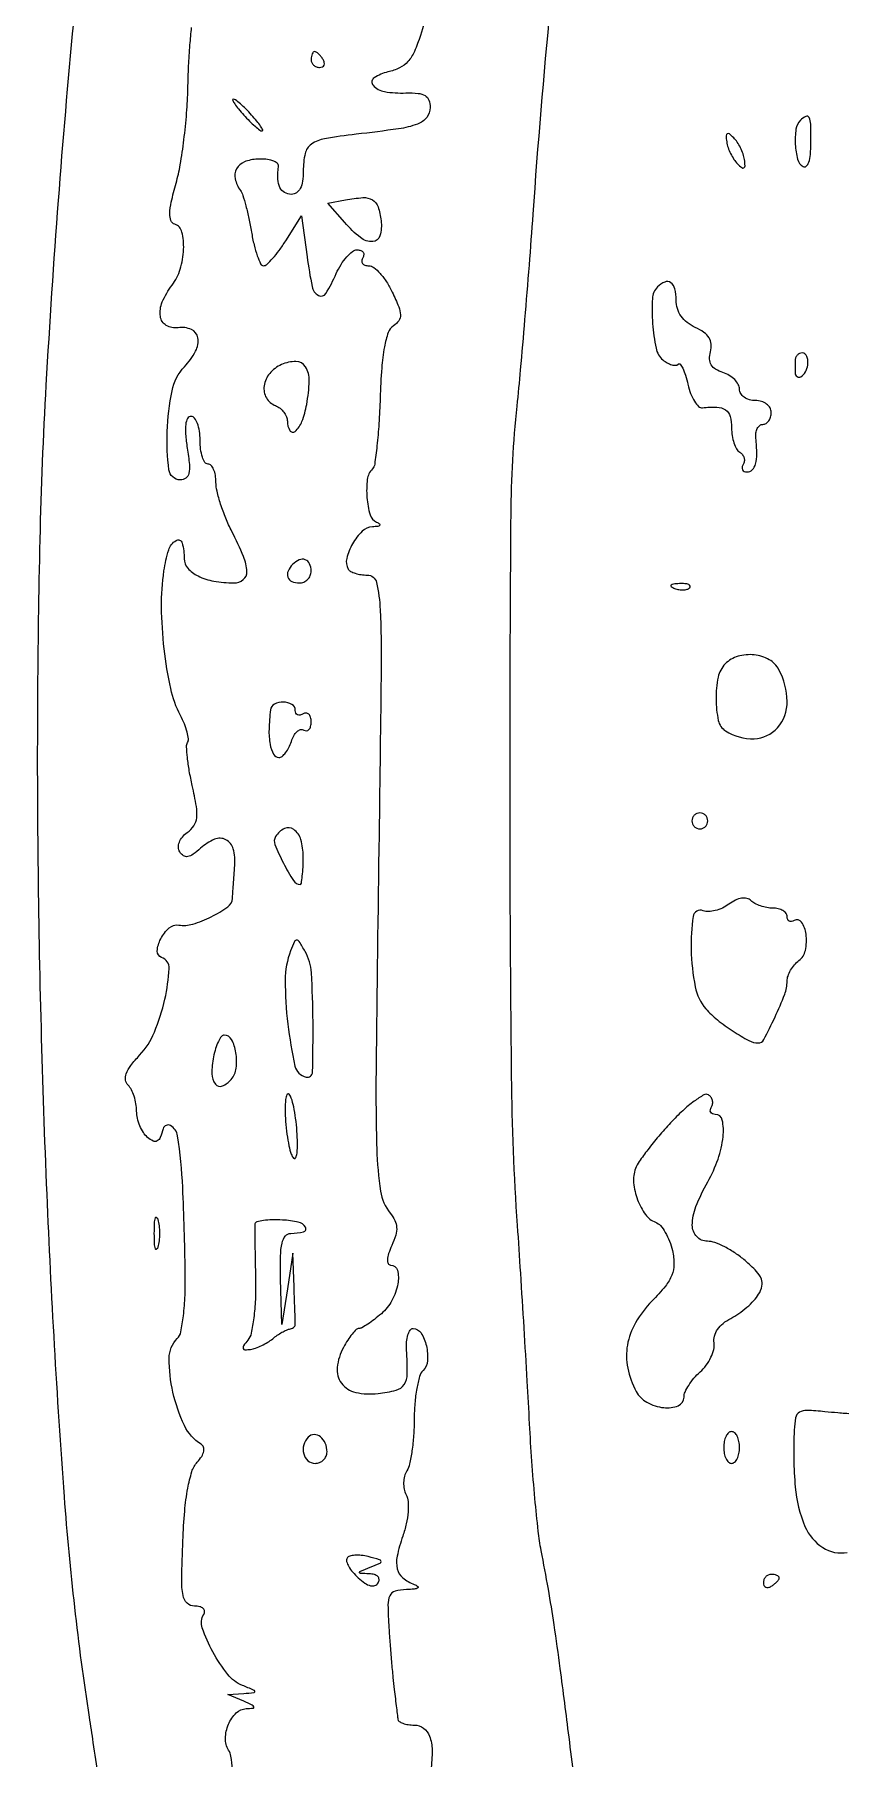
# Model space of a CAD drawing. Extents: x 0 to 5034, y 0 to 2560.
# Drawn here: x 1661.1 to 1762.7, y 1386.8 to 1604.2 of the extents above; entities that cross this region are included whole.
import ezdxf

# ---------------------------------------------------------------- set-up
doc = ezdxf.new("R2010")
doc.units = 0

msp = doc.modelspace()

# ---------------------------------------------------------------- linework, layer by layer
for points in [[(1710.662772, 1607.511303, -0.02572), (1709.765226, 1604.012141, -0.028431), (1709.011389, 1602.00554, -0.078464), (1708.195308, 1600.740207, -0.096834), (1707.140333, 1599.94103, -0.05983), (1705.666389, 1599.426727, 0.094037), (1703.938488, 1598.688582, 0.450211), (1703.812823, 1597.752801, 0.17751), (1705.256437, 1596.951225, 0.046016), (1707.953502, 1596.779615, -0.028761), (1709.477641, 1596.735278, -0.11392), (1710.363404, 1596.448171, -0.171353), (1710.835642, 1595.877248, -0.088144), (1711, 1594.952169, -0.166926), (1710.566303, 1593.689295, -0.141366), (1709.419096, 1592.855795, -0.051822), (1707.019239, 1592.258581, -0.006412), (1701.66707, 1591.57232, 0.013173), (1697.694456, 1591.008246, 0.11038), (1696.026176, 1590.327825, 0.188974), (1695.240692, 1589.154988, 0.054197), (1695, 1586.940983, -0.034849), (1694.910051, 1585.651999, -0.083267), (1694.622492, 1584.740164, -0.12588), (1694.146065, 1584.199239, -0.150693), (1693.5, 1584, -0.128634), (1692.628666, 1584.227938, -0.158318), (1692.061763, 1584.842546, -0.101076), (1691.810537, 1585.917707, -0.034142), (1691.875466, 1587.532757, 0.258837), (1691.713207, 1587.918557, 0.083264), (1691.148836, 1588.226857, 0.058709), (1690.287123, 1588.416431, 0.035768), (1689.243949, 1588.445396, 0.084763), (1687.586076, 1588.087056, 0.173272), (1686.603158, 1587.216011, 0.183885), (1686.427848, 1585.961319, 0.096471), (1687.075583, 1584.5, -0.075368), (1687.387383, 1583.869282, -0.012051), (1687.774656, 1582.545313, -0.013102), (1688.155263, 1580.950474, -0.011152), (1688.474833, 1579.25, 0.017503), (1688.802391, 1577.621264, 0.02724), (1689.208971, 1576.248437, 0.025629), (1689.634337, 1575.224257, 0.289153), (1689.989696, 1575, 0.191001), (1690.414369, 1575.168368, 0.021786), (1691.147797, 1575.921232, 0.02384), (1691.969347, 1576.934915, 0.017245), (1692.789241, 1578.136109), (1694.774885, 1581.272218), (1695.48128, 1576.136109, 0.015606), (1696.121049, 1572.361284, 0.21462), (1696.910736, 1571.259627, 0.408037), (1697.851895, 1571.498725, 0.032627), (1699.160294, 1574, -0.034125), (1699.765321, 1575.148257, -0.04228), (1700.484397, 1576.11875, -0.047617), (1701.206646, 1576.796261, -0.166074), (1701.803128, 1577, -0.081788), (1702.259189, 1576.924897, -0.160288), (1702.550233, 1576.70625, -0.182884), (1702.632243, 1576.380801, -0.110106), (1702.5, 1576, 0.116904), (1702.373556, 1575.619493, 0.185912), (1702.467069, 1575.29375, 0.154938), (1702.776576, 1575.074569, 0.077341), (1703.255771, 1575, -0.168778), (1703.890765, 1574.779369, -0.043609), (1704.691027, 1574.024871, -0.039336), (1705.505655, 1572.951118, -0.031367), (1706.212577, 1571.680412, -0.014398), (1707.036496, 1569.816318, -0.087264), (1707.2592, 1568.788095, -0.166362), (1707.044614, 1568.070294, -0.092603), (1706.379307, 1567.430412, 0.165514), (1705.711836, 1566.573045, 0.037776), (1705.236064, 1564.769562, 0.0275), (1704.894978, 1562.107378, 0.009926), (1704.69436, 1558.296174, -0.007821), (1704.539663, 1555.10112, -0.011404), (1704.295209, 1552.292826, -0.00706), (1704.00616, 1549.969108, -0.16331), (1703.712841, 1549.379508, 0.16892), (1703.075781, 1548.063105, 0.048998), (1703.034314, 1545.774853, 0.048547), (1703.426166, 1543.58183, 0.232413), (1704.25, 1542.662281, -0.057265), (1704.63284, 1542.454161, -0.452003), (1704.652322, 1542.276829, -0.176906), (1704.385418, 1542.137539, -0.021637), (1703.717776, 1542.078947, 0.185196), (1702.435363, 1541.520791, 0.068966), (1701.215666, 1539.937256, 0.069359), (1700.479647, 1538.095133, 0.195892), (1700.67643, 1536.75, 0.140075), (1700.97992, 1536.461368, 0.044609), (1701.561693, 1536.220313, 0.040516), (1702.290422, 1536.055314, 0.035434), (1703.069968, 1536, -0.351029), (1704.237068, 1535.065475, -0.043783), (1704.698453, 1531.614831, -0.014031), (1704.822209, 1524.483315, -0.000862), (1704.558207, 1503.25, 0.00067), (1704.180947, 1473.816893, 0.010267), (1704.273027, 1463.651658, 0.028713), (1704.739577, 1458.302657, 0.137943), (1705.970592, 1455.535435, -0.060032), (1706.555179, 1454.629004, -0.101408), (1706.778676, 1453.756488, -0.085759), (1706.656685, 1452.765326, -0.033503), (1706.168461, 1451.470386, 0.025628), (1705.76374, 1450.446053, 0.066496), (1705.612431, 1449.668688, 0.132815), (1705.711711, 1449.190337, 0.282707), (1706.021439, 1449, -0.341857), (1706.873805, 1448.340106, -0.111054), (1706.928199, 1446.640186, -0.076602), (1706.174289, 1444.523206, -0.090576), (1704.84699, 1442.867295, -0.014389), (1703.972942, 1442.152246, -0.018456), (1703.127262, 1441.548518, -0.016518), (1702.397042, 1441.100765, -0.129979), (1702.01597, 1441, 0.195424), (1701.67877, 1440.862973, 0.027911), (1701.163751, 1440.302344, 0.028288), (1700.603198, 1439.534585, 0.020677), (1700.066898, 1438.625, 0.095162), (1699.278788, 1436.092016, 0.191069), (1699.820003, 1434.1032, 0.179493), (1701.618912, 1432.944286, 0.083524), (1704.431969, 1432.802265, 0.03325), (1706.726333, 1433.226155, 0.186585), (1707.72499, 1433.936238, 0.145517), (1708.121027, 1435.24066, 0.017903), (1708.030596, 1438.25, -0.034785), (1708.034494, 1439.303465, -0.054746), (1708.198626, 1440.192188, -0.073775), (1708.484267, 1440.800045, -0.251144), (1708.857246, 1441, -0.25994), (1709.848028, 1440.447587, -0.08102), (1710.521937, 1438.816765, -0.075718), (1710.669957, 1436.947627, -0.180233), (1710.099337, 1435.699337, 0.128425), (1709.67163, 1434.96927, 0.023799), (1709.318432, 1433.439493, 0.024128), (1709.071196, 1431.564009, 0.01995), (1708.984687, 1429.55, -0.016389), (1708.911631, 1427.510601, -0.018414), (1708.705117, 1425.55864, -0.017981), (1708.410318, 1423.921765, -0.087711), (1708.054463, 1423.053882, 0.078389), (1707.765074, 1422.383727, 0.056214), (1707.651945, 1421.574332, 0.05581), (1707.721876, 1420.753078, 0.07387), (1707.974597, 1420.047467, -0.105053), (1708.22618, 1419.179292, -0.038516), (1708.22069, 1417.895027, -0.034573), (1707.992883, 1416.391654, -0.027912), (1707.548804, 1414.819633, 0.028617), (1706.837386, 1412.287625, 0.113127), (1706.851219, 1410.680229, 0.164072), (1707.544759, 1409.571921, 0.080844), (1709, 1408.728891, -0.069471), (1709.438784, 1408.487787, -0.522157), (1709.432279, 1408.28953, -0.121889), (1709.003028, 1408.141069, -0.014819), (1708, 1408.080044, 0.057254), (1706.574582, 1407.871149, 0.224614), (1705.91362, 1407.3124, 0.112699), (1705.677843, 1406.164951, 0.010434), (1705.802217, 1403.251096, 0.003137), (1705.94475, 1401.212344, 0.002498), (1706.123329, 1399.014385, 0.002525), (1706.309229, 1396.979776, 0.006353), (1706.470975, 1395.5, -0.000312), (1706.617271, 1394.296398, -0.000371), (1706.75371, 1393.160937, -0.00032), (1706.867458, 1392.203132, -0.002416), (1706.918758, 1391.75, 0.219168), (1707.091148, 1391.46203, 0.063583), (1707.563635, 1391.220313, 0.05101), (1708.22823, 1391.054894, 0.035519), (1709, 1391, -0.161083), (1710.165341, 1390.614565, -0.145707), (1710.928043, 1389.595661, -0.087621), (1711.242681, 1387.850749, -0.031619), (1711.091962, 1385.325407, 0.127214)], [(1729.155982, 1384.488657, -0.002201), (1728.507773, 1389.477802, 0.001272), (1727.4006, 1398.125172, 0.004539), (1726.627753, 1403.650759, 0.006319), (1725.899997, 1408.14091, 0.004931), (1724.999812, 1413, -0.020421), (1724.622334, 1415.460862, -0.004947), (1724.205324, 1419.55625, -0.005067), (1723.820786, 1424.267189, -0.005019), (1723.530422, 1429, 0.001544), (1723.238382, 1434.370619, 0.000797), (1722.841598, 1441.0875, 0.000792), (1722.411604, 1447.993823, 0.0012), (1722.013635, 1454, -0.014453), (1721.268096, 1472.789376, -0.002562), (1721.069811, 1508.017816, -0.002013), (1721.195166, 1543.610101, -0.024178), (1721.96161, 1557.308421, 0.003768), (1722.404, 1561.868837, 0.001451), (1722.952067, 1568.206224, 0.001436), (1723.506847, 1575.08364, 0.001771), (1723.983033, 1581.5, -0.006401), (1726.169754, 1607.678054, -0.00962)], [(1666.028646, 1605.648869, 0.004812), (1664.11103, 1583.2268, 0.004855), (1662.573651, 1559.960302, 0.008286), (1661.8007, 1540.5, 0.008532), (1661.554708, 1499.924029, 0.007694), (1662.662968, 1457.938304, 0.007912), (1664.862683, 1419.792529, 0.019642), (1668.008372, 1392, 0.000228), (1668.498089, 1388.812371, 0.000092), (1669.167765, 1384.471875, 0.000091), (1669.889616, 1379.804591, 0.000116)], [(1686.091085, 1385.436573, 0.014352), (1685.881321, 1387.079848, 0.099807), (1685.60131, 1387.836077, -0.145965), (1685.198079, 1389.329645, -0.093851), (1685.58073, 1391.095916, -0.099112), (1686.553127, 1392.523138, -0.18543), (1687.817388, 1393.070285, 0.016433), (1688.673595, 1393.134286, 0.480683), (1688.776373, 1393.295636, 0.204456), (1688.575442, 1393.51911, 0.007314), (1687.5, 1394), (1685.5, 1394.859429), (1687.5, 1394.993101, 0.00532), (1688.786035, 1395.092808, 0.438764), (1688.895002, 1395.234424, 0.256242), (1688.747947, 1395.418979, 0.003292), (1687.325454, 1396.00325, -0.130659), (1685.488143, 1397.379763, -0.042684), (1683.609295, 1400.231009, -0.040747), (1682.280753, 1403.239195, -0.225722), (1682.468931, 1404.949729, 0.155839), (1682.569066, 1405.351286, 0.195243), (1682.403349, 1405.693957, 0.127672), (1681.963046, 1405.923602, 0.057081), (1681.309017, 1405.997651, -0.193656), (1680.365625, 1406.375852, -0.158685), (1679.848452, 1407.340344, -0.049254), (1679.685588, 1409.397027, -0.005124), (1679.829476, 1414.247651, -0.011336), (1680.063272, 1417.979096, -0.024013), (1680.448045, 1420.849334, -0.029908), (1680.966317, 1422.957338, -0.108408), (1681.644618, 1424.150723, 0.040974), (1682.19972, 1424.879531, 0.089992), (1682.464885, 1425.525503, 0.138314), (1682.431129, 1426.045168, 0.171006), (1682.128467, 1426.420603, -0.144906), (1680.028382, 1428.770052, -0.05494), (1678.580589, 1432.971703, -0.055133), (1678.10029, 1437.24557, -0.199369), (1679.124579, 1439.724579, 0.148344), (1679.575624, 1440.568457, 0.019449), (1679.898163, 1442.600351, 0.020369), (1680.099603, 1445.184327, 0.013304), (1680.130889, 1448.174579, 0.006954), (1679.811771, 1458.790549, 0.027475), (1679.166786, 1465.291157, 0.228135), (1678.279916, 1466.580769, 0.49383), (1677.338194, 1466.185255, -0.029105), (1676.982062, 1465.088492, -0.175148), (1676.593651, 1464.644697, -0.246252), (1676.096839, 1464.633677, -0.058067), (1675.377857, 1465.101369, -0.076934), (1674.849989, 1465.697783, -0.044447), (1674.404746, 1466.548637, -0.043178), (1674.101661, 1467.504782, -0.055222), (1674, 1468.422445, 0.043212), (1673.921006, 1469.334778, 0.036467), (1673.685271, 1470.275072, 0.038005), (1673.339677, 1471.105147, 0.078891), (1672.928583, 1471.671417, -0.164126), (1672.603347, 1472.327784, -0.125738), (1672.696207, 1473.128422, -0.072424), (1673.263872, 1474.142732, -0.023151), (1674.381606, 1475.466751, 0.088278), (1676.234351, 1478.348976, 0.043518), (1677.560056, 1482.512939, 0.041693), (1678.098298, 1486.391046, 0.337955), (1677.151833, 1487.782722, -0.341215), (1676.605066, 1488.59688, -0.10486), (1677.034438, 1490.117407, -0.087088), (1678.116469, 1491.517612, -0.228419), (1679.302226, 1491.871475, 0.113822), (1681.065614, 1491.990773, 0.041325), (1683.411229, 1492.919002, 0.038777), (1685.480104, 1494.150547, 0.226956), (1686.081242, 1495.225249, -0.001145), (1686.1259, 1495.90157, -0.000315), (1686.199341, 1496.966476, -0.000318), (1686.284099, 1498.173242, -0.000332), (1686.369199, 1499.362753, 0.079925), (1686.183746, 1501.478561, 0.216502), (1685.265962, 1502.629041, 0.221992), (1683.816278, 1502.678514, 0.083387), (1682.062032, 1501.556138, -0.027403), (1681.115816, 1500.789761, -0.112556), (1680.440991, 1500.503007, -0.191592), (1679.909627, 1500.611248, -0.109857), (1679.446502, 1501.086561, -0.132173), (1679.275943, 1501.656552, -0.098184), (1679.386198, 1502.307393, -0.08266), (1679.767945, 1502.96118, -0.061573), (1680.377775, 1503.534285, 0.085329), (1681.210009, 1504.393965, 0.123657), (1681.57352, 1505.381012, 0.069091), (1681.528381, 1506.829004, 0.012835), (1681.011736, 1509.447631, -0.012025), (1680.643888, 1511.296319, -0.016456), (1680.407991, 1512.976891, -0.013226), (1680.296625, 1514.364299, -0.152982), (1680.430008, 1514.886751, 0.173251), (1680.527296, 1515.34213, 0.031855), (1680.357, 1516.198448, 0.030873), (1680.016194, 1517.220959, 0.023787), (1679.524792, 1518.289575, -0.066448), (1678.301716, 1521.68356, -0.024955), (1677.478416, 1526.680962, -0.025098), (1677.142254, 1531.993445, -0.040487), (1677.449715, 1536.513245, -0.036432), (1678.049855, 1539.175959, -0.185013), (1678.965992, 1540.355404, -0.497157), (1679.729282, 1540.052095, -0.067557), (1680, 1538.057614, 0.183339), (1680.456265, 1536.855117, 0.098385), (1681.738218, 1535.881867, 0.070759), (1683.732015, 1535.238933, 0.040736), (1686.25, 1535.013655, 0.172982), (1687.438791, 1535.427194, 0.237303), (1687.900516, 1536.440742, 0.090845), (1687.479469, 1538.326126, 0.017645), (1686, 1541.5, -0.020809), (1685.234438, 1543.169849, -0.019191), (1684.5875, 1544.942801, -0.019593), (1684.134081, 1546.566442, -0.058351), (1684, 1547.711442, 0.041769), (1683.926676, 1548.587636, 0.06132), (1683.70625, 1549.327736, 0.080582), (1683.382444, 1549.82985, 0.212413), (1683, 1550, -0.254951), (1682.615738, 1550.209557, -0.06271), (1682.29375, 1550.88125, -0.048861), (1682.072766, 1551.850749, -0.031626), (1682, 1553, 0.035775), (1681.917686, 1554.148985, 0.054191), (1681.668706, 1555.11875, 0.070884), (1681.304526, 1555.783604, 0.236292), (1680.872192, 1556, 0.271461), (1680.423208, 1555.736844, 0.097572), (1680.183984, 1555.00511, 0.052431), (1680.163527, 1553.778746, 0.017621), (1680.384009, 1552, -0.014421), (1680.654249, 1549.9285, -0.079057), (1680.590289, 1548.805684, -0.18466), (1680.210613, 1548.226041, -0.157713), (1679.511818, 1548, -0.377572), (1678.070231, 1549.269602, -0.040788), (1677.852731, 1554.081505, -0.041658), (1678.473554, 1559.246329, -0.137642), (1680.030671, 1562.263296, 0.06476), (1681.431278, 1564.222346, 0.164835), (1681.713918, 1565.923818, 0.256775), (1680.897438, 1566.965457, 0.136582), (1679.22535, 1567.187142, -0.169389), (1677.743155, 1567.481305, -0.22868), (1676.994192, 1568.600731, -0.136659), (1677.237032, 1570.435275, -0.061156), (1678.468197, 1572.55887, 0.088215), (1679.493013, 1574.568461, 0.062618), (1679.923334, 1577.067249, 0.070075), (1679.716978, 1579.245489, 0.259253), (1678.817112, 1580.227629, -0.221845), (1678.33124, 1580.687921, -0.101815), (1678.177677, 1581.567331, -0.049188), (1678.36552, 1583.022805, -0.011587), (1678.972681, 1585.402425, 0.02594), (1679.497601, 1587.737482, 0.011313), (1679.961939, 1590.881473, 0.01116), (1680.30574, 1594.250761, 0.014616), (1680.460833, 1597.341462, -0.006561), (1680.55789, 1600.192384, -0.008173), (1680.726098, 1602.837804, -0.006817), (1680.933182, 1605.046619, -0.060143)], [(1764.22959, 1430.214214, -0.003787), (1762.392473, 1430.354461, -0.005267), (1760.75, 1430.509808, 0.015979), (1758.494881, 1430.674451, 0.145789), (1757.551021, 1430.434838, 0.211683), (1757.072599, 1429.758189, 0.038863), (1756.884119, 1428.202192, 0.030548), (1757.015552, 1420.988807, 0.082702), (1758.249705, 1416.038433, 0.146949), (1760.496097, 1413.377709, 0.194059), (1763.579391, 1412.770426, -0.044032)]]:
    msp.add_lwpolyline(points, format="xyb")
for points in [[(1696, 1601, 0.105053), (1696.081062, 1600.618444, 0.099167), (1696.311086, 1600.29375, 0.09642), (1696.654762, 1600.076123, 0.093332), (1697.059017, 1600, 0.108972), (1697.413961, 1600.078288, 0.182303), (1697.6254, 1600.29375, 0.161196), (1697.656512, 1600.6179, 0.082592), (1697.5, 1601, 0.029505), (1697.231006, 1601.382774, 0.035638), (1696.933975, 1601.70625, 0.038439), (1696.65171, 1601.934461, 0.151918), (1696.440983, 1602, 0.210953), (1696.272352, 1601.92554, 0.081139), (1696.129539, 1601.70625, 0.061769), (1696.032345, 1601.382849, 0.042167)], [(1687.5, 1594, 0.012769), (1688.229731, 1593.233916, 0.017642), (1688.92517, 1592.5875, 0.014322), (1689.525997, 1592.096686, 0.165568), (1689.809975, 1592, 0.549874), (1689.889734, 1592.12573, 0.034935), (1689.63142, 1592.5875, 0.02599), (1689.159597, 1593.232121, 0.012939), (1688.5, 1594, 0.012769), (1687.770269, 1594.766084, 0.017642), (1687.07483, 1595.4125, 0.014322), (1686.474003, 1595.903314, 0.165568), (1686.190025, 1596, 0.549874), (1686.110266, 1595.87427, 0.034935), (1686.36858, 1595.4125, 0.02599), (1686.840403, 1594.767879, 0.012939)], [(1757.666667, 1593.333333, 0.162655), (1757.10773, 1592.213403, 0.049417), (1757.027639, 1590.292601, 0.049142), (1757.320561, 1588.421458, 0.193287), (1758, 1587.5, 0.336396), (1758.397523, 1587.538053, 0.125298), (1758.723169, 1588.038303, 0.059005), (1758.93521, 1589.033693, 0.023007), (1759, 1590.440983, 0.007379), (1758.964537, 1592.843883, 0.10095), (1758.765758, 1593.69005, 0.421804), (1758.363582, 1593.832551, 0.082084)], [(1748.379424, 1590.620576, 0.047204), (1748.553254, 1589.910448, 0.030919), (1748.878673, 1589.132577, 0.031056), (1749.293959, 1588.407488, 0.050837), (1749.740821, 1587.859179, 0.027877), (1750.283479, 1587.373878, 0.311517), (1750.55767, 1587.354669, 0.278309), (1750.695637, 1587.610932, 0.024186), (1750.620576, 1588.379424, 0.047204), (1750.446746, 1589.089552, 0.030919), (1750.121327, 1589.867423, 0.031056), (1749.706041, 1590.592512, 0.050837), (1749.259179, 1591.140821, 0.027877), (1748.716521, 1591.626122, 0.311517), (1748.44233, 1591.645331, 0.278309), (1748.304363, 1591.389068, 0.024186)], [(1704.816422, 1580.672881, -0.096937), (1704.673062, 1578.776078, -0.323329), (1703.754219, 1578.038122, -0.184475), (1702.212949, 1578.538021, -0.044181), (1700.240561, 1580.438341), (1698.12045, 1582.876682), (1700.310225, 1583.294927, -0.029789), (1702.526589, 1583.58281, -0.150264), (1703.728353, 1583.303086, -0.184262), (1704.428919, 1582.435646, -0.049316)], [(1739.666667, 1572.333333, 0.1852), (1739.006881, 1570.852505, 0.03155), (1739.038879, 1567.709076, 0.03204), (1739.470438, 1564.586035, 0.170807), (1740.342009, 1563.131121, 0.043254), (1740.897083, 1562.746242, 0.059638), (1741.455135, 1562.509853, 0.075137), (1741.932718, 1562.446659, 0.194125), (1742.246849, 1562.580182, -0.435738), (1742.511939, 1562.570512, -0.064174), (1742.844088, 1562.06827, -0.039995), (1743.188761, 1561.19566, -0.02001), (1743.489645, 1560.047144, 0.034934), (1743.835244, 1558.872074, 0.050693), (1744.312148, 1557.902648, 0.063428), (1744.839439, 1557.257443, 0.223862), (1745.334806, 1557.094121, -0.039562), (1747.140132, 1557.171621, -0.1432), (1748.220228, 1556.812914, -0.176229), (1748.807936, 1555.984106, -0.067083), (1749, 1554.559017, 0.038227), (1749.075066, 1553.578603, 0.041761), (1749.298542, 1552.650564, 0.045839), (1749.625614, 1551.900891, 0.129267), (1750.016312, 1551.489919, -0.090427), (1750.360589, 1551.179369, -0.095498), (1750.565079, 1550.77286, -0.099685), (1750.598899, 1550.334197, -0.108373), (1750.457295, 1549.930902, 0.090666), (1750.318355, 1549.57557, 0.169366), (1750.362055, 1549.273452, 0.176081), (1750.581552, 1549.071817, 0.098926), (1750.940983, 1549, 0.197649), (1751.607641, 1549.274243, 0.134426), (1752.022542, 1549.993853, 0.069221), (1752.173265, 1551.270271, 0.020175), (1752.052296, 1553.25, -0.058778), (1752.06304, 1553.919401, -0.083863), (1752.238789, 1554.485938, -0.108035), (1752.546144, 1554.863406, -0.169647), (1752.937142, 1555, 0.139851), (1753.34245, 1555.115627, 0.099967), (1753.687785, 1555.440625, 0.085298), (1753.920351, 1555.926691, 0.069132), (1754, 1556.5, 0.130775), (1753.846791, 1557.075754, 0.10214), (1753.416667, 1557.5625, 0.08892), (1752.769411, 1557.888136, 0.072314), (1752, 1558, -0.069923), (1751.235624, 1558.107421, -0.085796), (1750.5875, 1558.42083, -0.100111), (1750.154169, 1558.886303, -0.138398), (1750, 1559.432612, 0.127581), (1749.84509, 1560.029835, 0.069267), (1749.385645, 1560.639383, 0.061796), (1748.70832, 1561.168488, 0.058162), (1747.908579, 1561.529016, -0.058743), (1746.98691, 1561.945795, -0.122423), (1746.433309, 1562.499694, -0.129841), (1746.222273, 1563.224684, -0.070316), (1746.329936, 1564.153675, 0.082537), (1746.417547, 1565.112959, 0.121455), (1746.156253, 1565.913895, 0.101476), (1745.505684, 1566.599293, 0.045451), (1744.421357, 1567.217786, -0.05808), (1743.390334, 1567.840806, -0.074703), (1742.626643, 1568.640967, -0.078868), (1742.160358, 1569.592742, -0.074671), (1742, 1570.660515, 0.055115), (1741.842592, 1572.084169, 0.184183), (1741.33297, 1572.854399, 0.259013), (1740.578033, 1572.941683, 0.098723)], [(1692.25, 1562.538024, 0.113468), (1690.774293, 1561.419111, 0.138933), (1690.071152, 1559.844522, 0.167168), (1690.355718, 1558.343723, 0.173132), (1691.5, 1557.361626, -0.074185), (1692.073431, 1557.037471, -0.064359), (1692.559375, 1556.545909, -0.06686), (1692.888097, 1555.968559, -0.096313), (1693, 1555.393011, 0.132729), (1693.315602, 1554.22506, 0.470054), (1693.979203, 1554.115138, 0.125993), (1694.840964, 1555.360086, 0.042367), (1695.435121, 1557.505858, 0.038341), (1695.761305, 1560.492003, 0.150228), (1695.279346, 1562.260451, 0.254382), (1694.089886, 1562.923136, 0.108644)], [(1757, 1563), (1757, 1562.146875), (1757, 1561.5, 0.241463), (1757.242332, 1561.027459, 0.301015), (1757.724355, 1561.008985, 0.127588), (1758.299205, 1561.601195, 0.093015), (1758.598844, 1562.472506, 0.057239), (1758.617186, 1563.056917, 0.085168), (1758.489419, 1563.551299, 0.112739), (1758.240939, 1563.879956, 0.176526), (1757.911516, 1564, 0.108912), (1757.563763, 1563.923342, 0.099759), (1757.267758, 1563.70625, 0.095344), (1757.069259, 1563.381784, 0.089971)], [(1693.666667, 1537.333333, 0.091649), (1693.095775, 1536.503522, 0.193059), (1693.066255, 1535.735179, 0.206496), (1693.569797, 1535.19498, 0.103678), (1694.5, 1535, 0.099038), (1695.072457, 1535.114514, 0.097945), (1695.559375, 1535.440625, 0.097945), (1695.885486, 1535.927543, 0.099038), (1696, 1536.5, 0.103678), (1695.80502, 1537.430203, 0.206496), (1695.264821, 1537.933745, 0.193059), (1694.496478, 1537.904225, 0.091649)], [(1741.8125, 1534.316886, 0.051402), (1742.359369, 1534.160852, 0.05415), (1742.916927, 1534.123424, 0.060344), (1743.402231, 1534.202593, 0.126455), (1743.729167, 1534.395833, 0.296942), (1743.77538, 1534.614691, 0.208169), (1743.592839, 1534.799335, 0.077125), (1743.112848, 1534.910055, 0.028489), (1742.416667, 1534.921053, 0.018894), (1741.670344, 1534.862007, 0.168741), (1741.37858, 1534.720685, 0.470617), (1741.395823, 1534.538436, 0.054073)], [(1748.2, 1524.8, 0.148052), (1747.301828, 1523.121885, 0.050887), (1747.035533, 1520.350024, 0.050571), (1747.324239, 1517.661258, 0.203971), (1748.25, 1516.337947, 0.147389), (1751.838698, 1515.363038, 0.210011), (1754.78477, 1516.755093, 0.18445), (1755.997026, 1520.070166, 0.119862), (1754.964816, 1524.065741, 0.142728), (1753.731117, 1525.325523, 0.101395), (1751.837404, 1525.932585, 0.098471), (1749.808526, 1525.753189, 0.125883)], [(1690.875, 1519, 0.023993), (1690.687183, 1516.545751, 0.050763), (1690.82625, 1514.645089, 0.07789), (1691.248291, 1513.412713, 0.278209), (1691.932612, 1513, 0.170932), (1692.335807, 1513.141986, 0.057809), (1692.779089, 1513.591765, 0.049463), (1693.191175, 1514.243555, 0.039423), (1693.504609, 1515.014521, -0.048846), (1693.817305, 1515.744038, -0.081387), (1694.228775, 1516.268799, -0.11865), (1694.668123, 1516.512946, -0.209118), (1695.071996, 1516.455504, 0.162306), (1695.42365, 1516.37251, 0.190856), (1695.727399, 1516.52574, 0.124432), (1695.932812, 1516.921443, 0.057871), (1696, 1517.5, 0.063222), (1695.927049, 1518.074636, 0.134005), (1695.70625, 1518.461189, 0.191582), (1695.379403, 1518.602013, 0.146489), (1695, 1518.5, -0.082592), (1694.6179, 1518.343488, -0.161196), (1694.29375, 1518.3746, -0.182303), (1694.078288, 1518.586039, -0.108972), (1694, 1518.940983, 0.266289), (1693.579211, 1519.675057, 0.128428), (1692.500437, 1519.978664, 0.123244), (1691.380649, 1519.72076, 0.248648)], [(1744, 1505, 0.099038), (1744.076342, 1504.618362, 0.097945), (1744.29375, 1504.29375, 0.097945), (1744.618362, 1504.076342, 0.099038), (1745, 1504, 0.099038), (1745.381638, 1504.076342, 0.097945), (1745.70625, 1504.29375, 0.097945), (1745.923658, 1504.618362, 0.099038), (1746, 1505, 0.099038), (1745.923658, 1505.381638, 0.097945), (1745.70625, 1505.70625, 0.097945), (1745.381638, 1505.923658, 0.099038), (1745, 1506, 0.099038), (1744.618362, 1505.923658, 0.097945), (1744.29375, 1505.70625, 0.097945), (1744.076342, 1505.381638, 0.099038)], [(1691.517457, 1503.028246, 0.23902), (1691.432263, 1502.02049, 0.022444), (1692.500159, 1499.690635, 0.02203), (1693.770095, 1497.465996, 0.257483), (1694.61501, 1497, 0.369784), (1694.76799, 1497.131061, 0.01112), (1694.886909, 1498.028125, 0.017069), (1694.972294, 1499.158074, 0.010322), (1695, 1500.5, 0.069137), (1694.703019, 1502.637493, 0.168246), (1693.804131, 1503.925033, 0.274544), (1692.638609, 1504.032639, 0.14434)], [(1748.652801, 1494.501363, -0.049882), (1747.842211, 1494.019471, -0.047006), (1746.936144, 1493.696168, -0.050466), (1746.073737, 1493.567637, -0.103748), (1745.402801, 1493.675672, 0.479924), (1744.145267, 1492.941378, 0.043888), (1743.89674, 1488.779906, 0.039754), (1744.405195, 1484.069893, 0.133997), (1745.75, 1481.309987, 0.044069), (1747.206929, 1479.917181, 0.024275), (1749.205657, 1478.471241, 0.021275), (1751.190765, 1477.294238, 0.123789), (1752.361017, 1477, 0.279709), (1753.063923, 1477.426594, 0.01075), (1754.470066, 1480.27657, 0.016954), (1755.692008, 1483.143208, 0.092521), (1756, 1484.793395, -0.082583), (1756.108117, 1485.443527, -0.047481), (1756.436041, 1486.169101, -0.04582), (1756.916451, 1486.855086, -0.056584), (1757.484395, 1487.389757, 0.184312), (1758.295775, 1488.672272, 0.079583), (1758.379388, 1490.724706, 0.119668), (1757.819269, 1492.229566, 0.40227), (1756.88631, 1492.429736, -0.096763), (1756.548258, 1492.302241, -0.174471), (1756.260354, 1492.35396, -0.171137), (1756.067723, 1492.578706, -0.092667), (1756, 1492.940983, 0.166206), (1755.861892, 1493.34498, 0.095335), (1755.47125, 1493.688914, 0.076258), (1754.888489, 1493.921394, 0.056901), (1754.2, 1494, -0.045173), (1753.441122, 1494.068702, -0.036619), (1752.649688, 1494.273975, -0.037926), (1751.943308, 1494.574959, -0.074534), (1751.45, 1494.932679, 0.135313), (1750.927924, 1495.222796, 0.098115), (1750.260105, 1495.25127, 0.076091), (1749.484551, 1495.00721, 0.044849)], [(1693.416598, 1488.636217, 0.091985), (1692.725753, 1484.928567, 0.030417), (1693.059447, 1479.378333, 0.024174), (1693.961655, 1474.097226, 0.288891), (1695.353309, 1472.690497, 0.474587), (1696.174594, 1473.325149, 0.008474), (1696.236181, 1479.66042, 0.013455), (1696.024376, 1485.863014, 0.113068), (1695.238829, 1488.532196, 0.009378), (1694.509977, 1489.775702, 0.246005), (1694.188113, 1489.968397, 0.31103), (1693.898038, 1489.792117, 0.013493)], [(1683.693503, 1475.25, 0.048007), (1683.482857, 1473.103752, 0.168522), (1683.928975, 1471.809821, 0.33825), (1684.811169, 1471.582174, 0.120141), (1685.925, 1472.409631, 0.141117), (1686.542528, 1473.821391, 0.071964), (1686.519648, 1475.77324, 0.080653), (1685.975208, 1477.436398, 0.28039), (1685.049189, 1478, 0.237855), (1684.69911, 1477.823477, 0.044709), (1684.314342, 1477.192188, 0.039204), (1683.959691, 1476.303339, 0.026882)], [(1692.955168, 1470.5, 0.107737), (1692.774353, 1469.881044, 0.017395), (1692.730425, 1468.61875, 0.018516), (1692.786508, 1467.10477, 0.015331), (1692.955168, 1465.5, 0.015663), (1693.202352, 1464.030939, 0.037613), (1693.5, 1462.96875, 0.091804), (1693.791709, 1462.472591, 0.523197), (1694.044832, 1462.5, 0.107737), (1694.225647, 1463.118956, 0.017395), (1694.269575, 1464.38125, 0.018516), (1694.213492, 1465.89523, 0.015331), (1694.044832, 1467.5, 0.015663), (1693.797648, 1468.969061, 0.037613), (1693.5, 1470.03125, 0.091804), (1693.208291, 1470.527409, 0.523197)], [(1741.310382, 1466.932752, 0.010922), (1739.806153, 1465.237162, 0.01229), (1738.437197, 1463.541674, 0.011604), (1737.345191, 1462.048539, 0.062845), (1736.880076, 1461.161053, 0.114367), (1736.647481, 1459.374417, 0.065124), (1737.143071, 1457.241965, 0.066599), (1738.142645, 1455.374339, 0.146017), (1739.414869, 1454.394294, -0.122681), (1740.023248, 1453.968589, -0.045011), (1740.642553, 1453.112276, -0.041261), (1741.178472, 1452.01326, -0.038777), (1741.53991, 1450.81829, -0.052097), (1741.733248, 1449.100882, -0.098912), (1741.472636, 1447.739762, -0.075278), (1740.64595, 1446.350054, -0.020721), (1738.947583, 1444.44592, 0.060916), (1736.891369, 1441.730385, 0.088759), (1735.866005, 1438.915797, 0.092986), (1735.904049, 1436.019169, 0.073337), (1736.966522, 1433.062554, 0.146186), (1738.320455, 1431.698604, 0.095387), (1740.448564, 1431.020268, 0.126838), (1742.274216, 1431.266303, 0.305098), (1743, 1432.345012, -0.106426), (1743.138443, 1432.98807, -0.035992), (1743.596822, 1433.835044, -0.033886), (1744.254228, 1434.725876, -0.032945), (1745.031736, 1435.52872, 0.051125), (1745.78809, 1436.368681, 0.046838), (1746.383889, 1437.368729, 0.049941), (1746.742924, 1438.37126, 0.099269), (1746.781736, 1439.21058, -0.107735), (1746.834653, 1440.049921, -0.082019), (1747.229218, 1440.88526, -0.071086), (1747.936478, 1441.649215, -0.05279), (1748.901844, 1442.276872, 0.034998), (1749.901908, 1442.877679, 0.025806), (1750.92073, 1443.672568, 0.026289), (1751.809528, 1444.52877, 0.051623), (1752.401844, 1445.310592, 0.080728), (1752.82173, 1446.349488, 0.152423), (1752.750606, 1447.241891, 0.09713), (1752.126898, 1448.202858, 0.021447), (1750.694236, 1449.560592, 0.030674), (1749.477164, 1450.494171, 0.029651), (1748.141546, 1451.283424, 0.031013), (1746.883978, 1451.83364, 0.087831), (1745.944236, 1452, -0.210199), (1744.595773, 1452.593098, -0.189599), (1744.045422, 1454.023412, -0.093471), (1744.507867, 1456.379212, -0.032892), (1746, 1459.5, 0.044498), (1747.285449, 1462.356825, 0.055965), (1747.924146, 1465.185526, 0.078906), (1747.825121, 1467.280576, 0.355448), (1746.940983, 1468, -0.098926), (1746.581552, 1468.071817, -0.176081), (1746.362055, 1468.273452, -0.169366), (1746.318355, 1468.57557, -0.090666), (1746.457295, 1468.930902, 0.101782), (1746.60377, 1469.331293, 0.09855), (1746.582817, 1469.761898, 0.097275), (1746.397687, 1470.156131, 0.09636), (1746.076694, 1470.4526, 0.276829), (1745.496666, 1470.460398, 0.027357), (1744.282269, 1469.662349, 0.028343), (1742.839802, 1468.465116, 0.018466)], [(1676.689326, 1451.25, -0.161593), (1676.521012, 1450.99086, -0.542911), (1676.366341, 1451.042187, -0.052887), (1676.259713, 1451.748017, -0.011065), (1676.232003, 1453, -0.011065), (1676.259713, 1454.251983, -0.052887), (1676.366341, 1454.957813, -0.542911), (1676.521012, 1455.00914, -0.161593), (1676.689326, 1454.75, -0.039571), (1676.831531, 1453.952734, -0.024357), (1676.877971, 1453, -0.024357), (1676.831531, 1452.047266, -0.039571)], [(1688.92122, 1454.178911, 0.030351), (1688.894788, 1453.697418, 0.001084), (1688.909625, 1451.84534, 0.001996), (1688.940657, 1449.655746, 0.001397), (1688.992377, 1447.188203, -0.01688), (1688.967198, 1444.672062, -0.020738), (1688.767225, 1442.33161, -0.01967), (1688.445325, 1440.410774, -0.122444), (1688.01535, 1439.518496, 0.021106), (1687.492109, 1438.830946, 0.225567), (1687.436135, 1438.49397, 0.334217), (1687.660265, 1438.324785, 0.036826), (1688.343311, 1438.374124, 0.048532), (1688.998027, 1438.53623, 0.026081), (1689.767673, 1438.854268, 0.025721), (1690.525554, 1439.263819, 0.036481), (1691.149118, 1439.708794, -0.021165), (1691.721357, 1440.144174, -0.021728), (1692.323491, 1440.525573, -0.022098), (1692.872642, 1440.809368, -0.080145), (1693.25, 1440.914963, 0.063103), (1693.536735, 1440.98481, 0.074507), (1693.779687, 1441.121895, 0.086889), (1693.943071, 1441.302638, 0.141344), (1694, 1441.5, 0.00759), (1693.994701, 1441.849069, 0.000312), (1693.955881, 1443.101562, 0.000543), (1693.907346, 1444.585455, 0.000386), (1693.849806, 1446.25), (1693.699613, 1450.5), (1693, 1446), (1692.300387, 1441.5), (1692.150194, 1447.25, -0.011111), (1692.139011, 1450.12206, -0.050667), (1692.338028, 1451.778475, -0.111921), (1692.761938, 1452.670247, -0.229966), (1693.440983, 1453, 0.061443), (1695.047645, 1453.198185, 0.508218), (1695.281848, 1453.776262, 0.202695), (1694.38335, 1454.411428, 0.040721), (1692.398957, 1454.678911, 0.018852), (1691.090542, 1454.698394, 0.030004), (1689.975302, 1454.605837, 0.030285), (1689.140815, 1454.433771, 0.306976)], [(1695.63948, 1427.306147, 0.128822), (1695.066992, 1426.327196, 0.132661), (1695.05672, 1425.20489, 0.15216), (1695.59764, 1424.335619, 0.179946), (1696.5, 1424, 0.095012), (1697.072549, 1424.109789, 0.096907), (1697.559375, 1424.423289, 0.098834), (1697.885271, 1424.891133, 0.103216), (1698, 1425.440983, 0.098073), (1697.782775, 1426.537796, 0.128462), (1697.169706, 1427.350022, 0.172865), (1696.37668, 1427.618432, 0.194761)], [(1748, 1426, 0.048028), (1748.073693, 1425.234582, 0.068025), (1748.29375, 1424.5875, 0.088204), (1748.618118, 1424.151477, 0.191087), (1749, 1424, 0.191087), (1749.381882, 1424.151477, 0.088204), (1749.70625, 1424.5875, 0.068025), (1749.926307, 1425.234582, 0.048028), (1750, 1426, 0.048028), (1749.926307, 1426.765418, 0.068025), (1749.70625, 1427.4125, 0.088204), (1749.381882, 1427.848523, 0.191087), (1749, 1428, 0.191087), (1748.618118, 1427.848523, 0.088204), (1748.29375, 1427.4125, 0.068025), (1748.073693, 1426.765418, 0.048028)], [(1700.524577, 1412.039767, 0.214288), (1700.469881, 1411.625856, 0.056195), (1700.738813, 1410.995188, 0.046747), (1701.240483, 1410.27553, 0.033271), (1701.924304, 1409.568504, 0.03368), (1702.781917, 1408.891525, 0.089234), (1703.491714, 1408.57208, 0.148872), (1704.047444, 1408.600265, 0.169335), (1704.45974, 1408.934857, 0.152555), (1704.565995, 1409.349604, 0.187169), (1704.403351, 1409.711829, 0.126812), (1703.964499, 1409.966861, 0.058898), (1703.309017, 1410.070285, -0.005846), (1702.200271, 1410.126352, -0.444261), (1702.100865, 1410.251197, -0.260424), (1702.233005, 1410.416883, -0.003754), (1703.446448, 1410.902281, 0.00784), (1704.682204, 1411.408356, 0.351127), (1704.804661, 1411.637351, 0.283852), (1704.611698, 1411.84977, 0.006106), (1703.197444, 1412.238116, 0.035882), (1702.321971, 1412.401087, 0.04663), (1701.506665, 1412.416677, 0.054438), (1700.860006, 1412.297106, 0.18342)], [(1753, 1408.940983, 0.108972), (1753.078288, 1408.586039, 0.182303), (1753.29375, 1408.3746, 0.161196), (1753.6179, 1408.343488, 0.082592), (1754, 1408.5, 0.029505), (1754.382774, 1408.768994, 0.035638), (1754.70625, 1409.066025, 0.038439), (1754.934461, 1409.34829, 0.151918), (1755, 1409.559017, 0.210953), (1754.92554, 1409.727648, 0.081139), (1754.70625, 1409.870461, 0.061769), (1754.382849, 1409.967655, 0.042167), (1754, 1410, 0.105053), (1753.618444, 1409.918938, 0.099167), (1753.29375, 1409.688914, 0.09642), (1753.076123, 1409.345238, 0.093332)]]:
    msp.add_lwpolyline(points, format="xyb", close=True)

doc.saveas('drawing.dxf')
